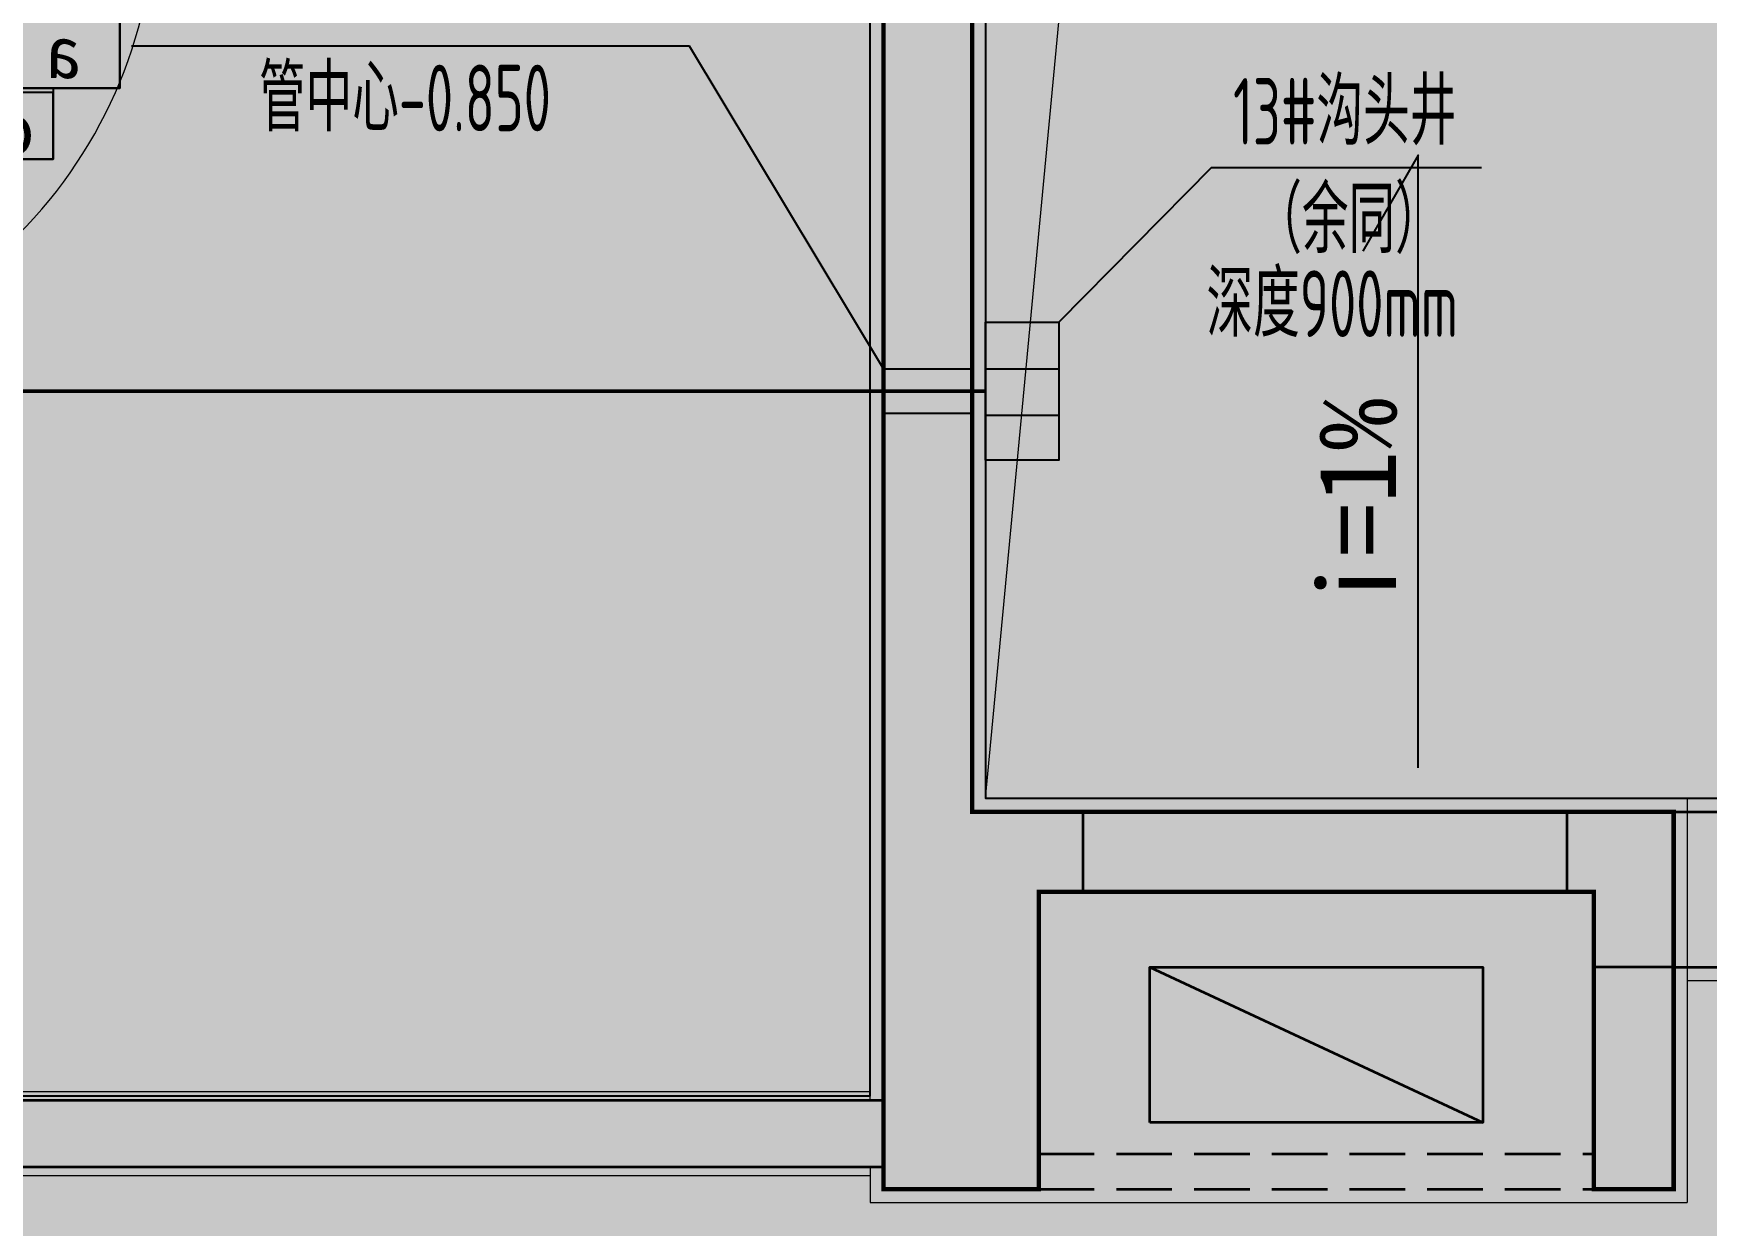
# Model space of a CAD drawing. Header units: inches. Extents: x 143994 to 247866, y 243815 to 272761.
# Drawn here: x 224904 to 228672, y 248294 to 250979 of the extents above; entities that cross this region are included whole.
import ezdxf
from ezdxf.enums import TextEntityAlignment as Align

# ---------------------------------------------------------------- set-up
doc = ezdxf.new("R2010")
doc.units = ezdxf.units.IN
doc.header["$LTSCALE"] = 1000
doc.header["$MEASUREMENT"] = 0
doc.linetypes.add('DASH', pattern=[0.35, 0.25, -0.1])
doc.layers.get('DEFPOINTS').update_dxf_attribs({"color": 62})
for name, color, linetype in [('0-dim', 90, 'Continuous'), ('0-fm', 30, 'Continuous'), ('0-pat', 252, 'Continuous'), ('0-word', 131, 'Continuous'), ('0-建筑2F', 127, 'Continuous'), ('00给水标注', 13, 'Continuous'), ('00雨水标注', 3, 'Continuous'), ('00雨水管件', 64, 'Continuous')]:
    doc.layers.add(name, color=color, linetype=linetype)
for name, color, linetype, lineweight in [('00雨水管', 60, 'Continuous', 50), ('A-Flr-LVTRY', 8, 'Continuous', 9), ('A-M-Paint-Sill', 173, 'Continuous', 9), ('A-M-Stone', 11, 'Continuous', 15), ('A-Wall', 254, 'Continuous', 35), ('MQ-HZ幕墙绘制', 6, 'Continuous', 13)]:
    doc.layers.add(name, color=color, linetype=linetype, lineweight=lineweight)
doc.styles.add('ECADI', font='hzs.shx', dxfattribs={"width": 0.7, "bigfont": 'hztxt.shx'})
doc.styles.add('HS2', font='')
doc.styles.get("Standard").update_dxf_attribs({"font": 'arial.ttf'})
doc.styles.get('HS2').set_extended_font_data('SimHei')
doc.linetypes.add('Y_WATER_SUPPLY', pattern='A,3,-0.2,["Y",Standard,S=0.2,R=0,X=-0.1,Y=-0.05],-0.2', length=3.4)

# ---------------------------------------------------------------- blocks, each defined once
blk = doc.blocks.new('SLOP MARK')
at = {"layer": '0-dim', "color": 4}
blk.add_lwpolyline([(-13.8, 0), (13.8, 0), (9.47, 2.5)], dxfattribs=at)
at = {"layer": '0-word', "style": 'HS2', "flags": 4}
blk.add_attdef('i=1%', text='', height=3.5, dxfattribs=at).set_placement((-1.897, 1), align=Align.CENTER)
blk = doc.blocks.new('A$C0DD370A0')
at = {"layer": '0-fm'}
ref = blk.add_blockref('SLOP MARK', (-19045.2, 3619.5), dxfattribs=dict(at, xscale=50.00000000000011, yscale=50.00000000000011, zscale=50.00000000000011, rotation=90))
ref.add_attrib('i=1%', 'i=1%', dxfattribs={"layer": '0-word', "height": 175, "rotation": 90, "style": 'HS2'}).set_placement((-19095.2, 3524.7), align=Align.CENTER)
blk = doc.blocks.new('空调')
at = {"layer": 'A-Wall', "color": 251}
blk.add_line((350, -200), (0, -950), dxfattribs=at)
blk.add_lwpolyline([(0, -200), (350, -200), (350, -950), (0, -950), (0, -200)], dxfattribs=at)
blk = doc.blocks.new('*U526')
at = {"layer": 'A-Wall'}
for p, q in [((-1380, 350), (-1250, 350)), ((-1250, 350), (-1250, 0)), ((0, 350), (0, 0)), ((0, 350), (250, 350)), ((0, 0), (250, 0)), ((-1380, 0), (-1250, 0))]:
    blk.add_line(p, q, dxfattribs=at)
at = {"layer": 'A-Wall', "linetype": 'DASH', "ltscale": 0.5}
for p, q in [((-1250, 350), (0, 350)), ((0, 0), (-1250, 0))]:
    blk.add_line(p, q, dxfattribs=at)
blk = doc.blocks.new('镂空墙-空调位')
at = {"layer": 'A-Wall'}
for p, q in [((470, -170), (530, -170)), ((530, -170), (530, -350)), ((1620, -170), (1620, -350)), ((1620, -170), (1720, -170)), ((290, -350), (530, -350)), ((1620, -350), (1870, -350))]:
    blk.add_line(p, q, dxfattribs=at)
at = {"layer": 'A-Wall', "linetype": 'DASH', "ltscale": 0.5}
for p, q in [((530, -170), (1620, -170)), ((1620, -350), (530, -350))]:
    blk.add_line(p, q, dxfattribs=at)
blk = doc.blocks.new('dg3456')
at = {"layer": 'A-M-Paint-Sill'}
for p, q in [((434388, 201497.1), (434388, 201687.1)), ((434388, 201687.1), (436918, 201687.1)), ((436918, 201497.1), (434388, 201497.1))]:
    blk.add_line(p, q, dxfattribs=at)
at = {"layer": 'A-Wall'}
for p, q in [((436948, 201667.1), (434408, 201667.1)), ((434408, 201667.1), (434408, 201517.1)), ((436948, 201517.1), (434408, 201517.1))]:
    blk.add_line(p, q, dxfattribs=at)
blk = doc.blocks.new('A$C300209DD')
blk.add_lwpolyline([(0, 0), (600, 0), (600, -150), (0, -150)], close=True)
at = {"layer": '0-word', "color": 4, "insert": (130.1, -31.3), "char_height": 116.7, "attachment_point": 1, "rotation": 360, "style": 'HS2'}
blk.add_mtext('b', dxfattribs=at)
blk = doc.blocks.new('A$C378B29CF')
blk.add_lwpolyline([(0, 0), (300, 0), (300, -200), (0, -200)], close=True)
at = {"layer": '0-word', "color": 4, "insert": (36.8, -54.9), "char_height": 116.7, "attachment_point": 1, "rotation": 360, "style": 'HS2'}
blk.add_mtext('d', dxfattribs=at)
blk = doc.blocks.new('A$C28AF7A45')
blk.add_lwpolyline([(0, 0), (0, -200), (750, -200), (750, 0)], close=True)
at = {"layer": '0-word', "color": 4, "insert": (64.9, -62.2), "char_height": 116.7, "attachment_point": 1, "rotation": 360, "style": 'HS2'}
blk.add_mtext('e', dxfattribs=at)
blk = doc.blocks.new('A$C76955CBD')
blk.add_lwpolyline([(0, 0), (600, 0), (600, -200), (0, -200)], close=True)
at = {"layer": '0-word', "color": 4, "insert": (85.6, -60.3), "char_height": 116.7, "attachment_point": 1, "rotation": 360, "style": 'HS2'}
blk.add_mtext('a', dxfattribs=at)
blk = doc.blocks.new('A$C43E706E6')
blk.add_lwpolyline([(0, 0), (300, 0), (300, -150), (0, -150)], close=True)
at = {"layer": '0-pat'}
blk.add_lwpolyline([(300, -150), (300, 0)], dxfattribs=at)
at = {"layer": '0-word', "color": 4, "insert": (40.8, -22.9), "char_height": 116.7, "attachment_point": 1, "rotation": 360, "style": 'HS2'}
blk.add_mtext('c', dxfattribs=at)
blk = doc.blocks.new('A$C6EB0506D')
at = {"layer": '0-fm'}
for points in [[(0, 0), (0, -200), (1200, -200), (1200, 0)], [(150, -210), (1350, -210), (1350, -360), (150, -360)], [(300, -370), (300, -520), (1200, -520), (1200, -370)], [(1650, -530), (450, -530), (450, -680), (1650, -680)], [(600, -690), (1500, -690), (1500, -840), (600, -840)], [(1200, -850), (450, -850), (450, -1050), (1200, -1050)], [(300, -1060), (300, -1210), (1500, -1210), (1500, -1060)], [(600, -1220), (1500, -1220), (1500, -1370), (600, -1370)], [(1650, -1380), (450, -1380), (450, -1580), (1650, -1580)], [(900, -1590), (1500, -1590), (1500, -1740), (900, -1740)], [(1650, -1750), (750, -1750), (750, -1900), (1650, -1900)], [(600, -1910), (1500, -1910), (1500, -2110), (600, -2110)], [(1650, -2120), (750, -2120), (750, -2320), (1650, -2320)]]:
    blk.add_lwpolyline(points, close=True, dxfattribs=at)
at = {"layer": '0-pat'}
for points in [[(1050, -680), (1050, -530)], [(1200, -840), (1200, -690)], [(1200, -1370), (1200, -1220)], [(1200, -1360), (1200, -1220)]]:
    blk.add_lwpolyline(points, dxfattribs=at)
for name, p in [('A$C76955CBD', (0, 0)), ('A$C76955CBD', (600, 0)), ('A$C43E706E6', (150, -210)), ('A$C300209DD', (450, -210)), ('A$C43E706E6', (1050, -210)), ('A$C43E706E6', (300, -370)), ('A$C300209DD', (600, -370)), ('A$C300209DD', (450, -530)), ('A$C300209DD', (1050, -530)), ('A$C300209DD', (600, -690)), ('A$C43E706E6', (1200, -690)), ('A$C28AF7A45', (450, -850)), ('A$C300209DD', (300, -1060)), ('A$C300209DD', (900, -1060)), ('A$C300209DD', (600, -1220)), ('A$C43E706E6', (1200, -1220)), ('A$C378B29CF', (450, -1380)), ('A$C76955CBD', (750, -1380)), ('A$C378B29CF', (1350, -1380)), ('A$C300209DD', (900, -1590)), ('A$C300209DD', (750, -1750)), ('A$C43E706E6', (1350, -1750)), ('A$C378B29CF', (600, -1910)), ('A$C76955CBD', (900, -1910)), ('A$C76955CBD', (750, -2120)), ('A$C378B29CF', (1350, -2120))]:
    blk.add_blockref(name, p, dxfattribs=at)
blk = doc.blocks.new('1442323')
at = {"layer": 'A-Flr-LVTRY', "color": 127}
blk.add_line((684546.9, -390989.3), (684754.2, -388792.9), dxfattribs=at)
at = {"layer": 'MQ-HZ幕墙绘制', "color": 127}
blk.add_arc((681620.4, -388972.8), 1056.5, 269.8126, 0.1874, dxfattribs=at)
blk = doc.blocks.new('雨水口')
at = {"layer": '00雨水管件'}
for p, q in [((641335.4, -256989.9), (641335.4, -256824.7)), ((641439.6, -256989.9), (641439.6, -256824.7))]:
    blk.add_line(p, q, dxfattribs=at)
blk.add_lwpolyline([(641234.5, -256824.7), (641545.4, -256824.7), (641545.4, -256989.9), (641234.5, -256989.9)], close=True, dxfattribs=at)

msp = doc.modelspace()

# ---------------------------------------------------------------- hatches: boundary and pattern name
at = {"layer": 'DEFPOINTS'}
h = msp.add_hatch(dxfattribs=at)
h.set_pattern_fill('ANSI31', color=250)
h.set_pattern_definition([(45, (0, 0), (-1.122532015, 1.122532015), [])])
h.paths.add_polyline_path([(247866.03, 243814.78), (223286.02, 243814.78), (223286.02, 270814.78), (247866.03, 270814.78)])

# ---------------------------------------------------------------- linework, layer by layer
at = {"layer": '00雨水标注', "color": 1}
for p, q in [((226381.58, 250951.16), (225124.58, 250951.16)), ((226818.2, 250223.73), (226381.58, 250951.16))]:
    msp.add_line(p, q, dxfattribs=at)
at = {"layer": '00雨水标注'}
for q in [(227213.44, 250329.21), (228165.38, 250677.2)]:
    msp.add_line((227557.38, 250677.2), q, dxfattribs=at)
at = {"layer": '00雨水标注', "color": 1}
msp.add_lwpolyline([(226818.2, 250223.73), (227018.2, 250223.73), (227018.2, 250123.73), (226818.2, 250123.73)], close=True, dxfattribs=at)
at = {"layer": '00雨水管', "linetype": 'Y_WATER_SUPPLY', "ltscale": 0.5}
msp.add_line((220013.83, 250173.73), (227048.2, 250173.73), dxfattribs=at)
at = {"layer": 'A-M-Stone'}
for p, q in [((226788.2, 248576.1), (226788.2, 251066.1)), ((228628.2, 249256.1), (228628.2, 248346.1)), ((226788.2, 248426.1), (226788.2, 248346.1)), ((226788.2, 248346.1), (228628.2, 248346.1)), ((228628.2, 248346.1), (228628.2, 248346.1))]:
    msp.add_line(p, q, dxfattribs=at)
for points in [[(227048.2, 251096.1), (227048.2, 249256.1), (230198.2, 249256.1)], [(228628.2, 248846.1), (230198.2, 248846.1), (230198.2, 246146.1), (230438.2, 246146.1), (230438.2, 248866.1), (230438.2, 248866.1)]]:
    msp.add_lwpolyline(points, dxfattribs=at)
at = {"layer": 'A-Wall'}
for p, q in [((227018.2, 249226.1), (227018.2, 251096.1)), ((228598.2, 248876.1), (228418.2, 248876.1))]:
    msp.add_line(p, q, dxfattribs=at)
at = {"layer": 'A-Wall', "color": 251, "linetype": 'DASH', "ltscale": 0.5}
for p, q in [((227168.2, 248456.1), (228418.2, 248456.1)), ((227168.2, 248376.1), (228418.2, 248376.1))]:
    msp.add_line(p, q, dxfattribs=at)
at = {"layer": 'A-Wall', "const_width": 10}
msp.add_lwpolyline([(226818.2, 251096.1), (226818.2, 248376.1), (227168.2, 248376.1), (227168.2, 249046.1), (228418.2, 249046.1), (228418.2, 248376.1), (228598.2, 248376.1), (228598.2, 249226.1), (227018.2, 249226.1), (227018.2, 251096.1)], dxfattribs=at)
at = {"layer": 'A-Wall'}
for points in [[(226818.2, 248376.1), (226818.2, 248376.1), (226818.2, 251096.1)], [(226818.2, 248376.1), (227168.2, 248376.1), (227168.2, 249046.1)], [(228598.2, 248876.1), (228598.2, 248876.1), (228598.2, 248376.1), (228418.2, 248376.1), (228418.2, 249046.1)]]:
    msp.add_lwpolyline(points, dxfattribs=at)
at = {"layer": 'DEFPOINTS'}
msp.add_lwpolyline([(230198.24, 251866.18), (229907.73, 251866.18), (229907.73, 251831.59), (227667.73, 251831.59), (227667.73, 251866.59), (227048.2, 251866.1), (227048.2, 249256.58), (230198.16, 249256.58)], close=True, dxfattribs=at)
msp.add_lwpolyline([(224258.21, 248586.1), (226788.2, 248586.1), (226788.2, 251066.1), (226108.2, 251066.1), (226108.2, 251249.1), (226108.2, 251246.1), (225102.4, 251246.1), (225102.4, 251066.1), (225098.2, 251056.1), (225098.2, 250856.1), (224948.2, 250856.1), (224948.2, 250696.1), (224800.13, 250696.1)], dxfattribs=at)

# ---------------------------------------------------------------- block references
at = {"rotation": 90}
msp.add_blockref('空调', (227218.2, 248526.1), dxfattribs=at)
at = {"layer": '0-fm', "xscale": -1}
msp.add_blockref('A$C6EB0506D', (225098.2, 251056.1), dxfattribs=at)
at = {"layer": '0-建筑2F'}
msp.add_blockref('1442323', (-457498.72, 640245.41), dxfattribs=at)
at = {"layer": '00给水标注', "rotation": 90}
msp.add_blockref('雨水口', (-29776.46, -391216.15), dxfattribs=at)
at = {"layer": 'A-M-Paint-Sill'}
msp.add_blockref('dg3456', (-210129.84, 46909.03), dxfattribs=at)
at = {"layer": 'A-Wall', "rotation": 180}
msp.add_blockref('镂空墙-空调位', (228888.2, 248876.1), dxfattribs=at)
at = {"layer": 'A-Wall'}
msp.add_blockref('*U526', (229978.2, 248876.1), dxfattribs=at)
at = {"layer": 'DEFPOINTS'}
msp.add_blockref('A$C0DD370A0', (247068.19, 246396.11), dxfattribs=at)

# ---------------------------------------------------------------- texts
at = {"layer": '00雨水标注', "color": 1, "style": 'ECADI', "width": 0.7}
msp.add_text('管中心-0.850', height=150, rotation=0, dxfattribs=at).set_placement((225411.85, 250759.07))
at = {"layer": '00雨水标注', "style": 'ECADI', "width": 0.7}
for s, p in [('13#沟头井', (227605.68, 250728.92)), ('（余同）', (227655.88, 250485.11)), ('深度900mm', (227546.01, 250295.75))]:
    msp.add_text(s, height=150, dxfattribs=at).set_placement(p)

doc.saveas('drawing.dxf')
